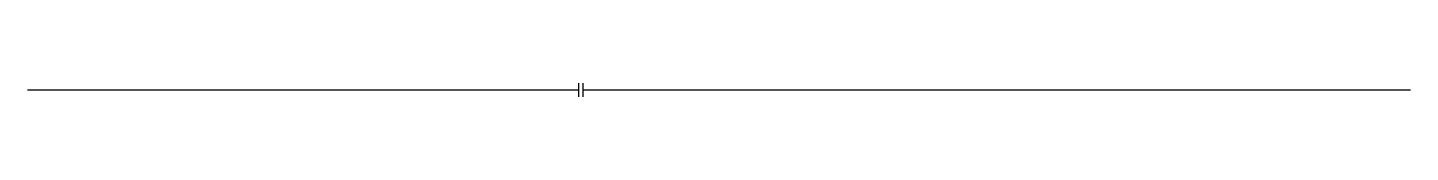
# Model space of a CAD drawing. Units: millimetres at full size, sheet at 1:100. Extents: x -15551 to 15061, y -3640 to -3340.
import ezdxf

# ---------------------------------------------------------------- set-up
doc = ezdxf.new("R2010")
doc.units = ezdxf.units.MM
doc.header["$LTSCALE"] = 100
doc.layers.add('0-0', color=7, linetype='Continuous')

msp = doc.modelspace()

# ---------------------------------------------------------------- linework, layer by layer
at = {"layer": '0-0'}
for p, q in [((-3356.1, -3339.8), (-3356.1, -3639.8)), ((-3256.1, -3339.8), (-3256.1, -3639.8)), ((-15551, -3489.8), (-3356.1, -3489.8)), ((-3256.1, -3489.8), (15061.2, -3489.8))]:
    msp.add_line(p, q, dxfattribs=at)

doc.saveas('drawing.dxf')
